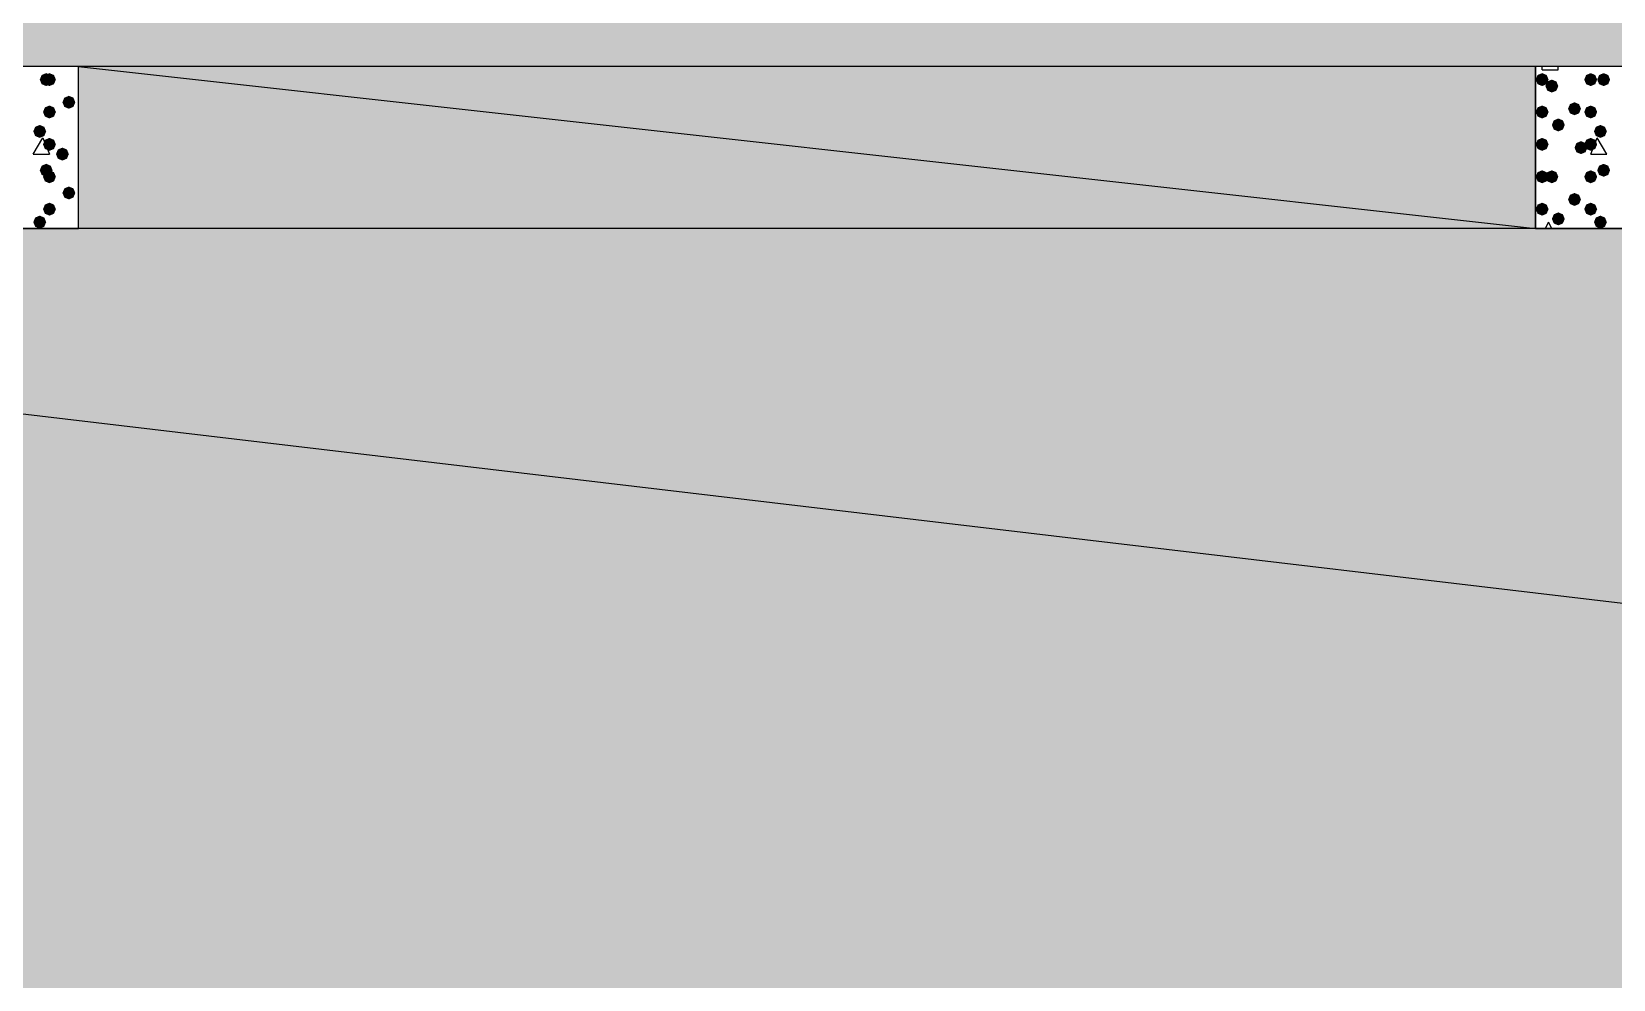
# Model space of a CAD drawing. Header units: millimetres. Extents: x 0 to 420, y 0 to 297.
# Drawn here: x 238.7 to 259.38, y 194.83 to 207.21 of the extents above; entities that cross this region are included whole.
import ezdxf

# ---------------------------------------------------------------- set-up
doc = ezdxf.new("R2010")
doc.units = ezdxf.units.MM
doc.layers.get('0').update_dxf_attribs({"linetype": 'CONTINUOUS'})

msp = doc.modelspace()

# ---------------------------------------------------------------- hatches: boundary and pattern name
at = {"true_color": 0x000008}
h = msp.add_hatch(color=0, dxfattribs=at)
h.paths.add_polyline_path([(379.518333, 225.806), (33.401, 225.806), (379.518333, 206.756)], flags=0)
h.paths.add_polyline_path([(33.401, 225.806), (379.518333, 206.756), (33.401, 206.756)], flags=0)
at = {"true_color": 0x000007}
for points in [[(238.971667, 206.586667), (238.946796, 206.526871), (238.887, 206.502), (238.827204, 206.526871), (238.802333, 206.586667), (238.827204, 206.646462), (238.887, 206.671333), (238.946796, 206.646463)], [(239.014, 206.586667), (238.989129, 206.526871), (238.929333, 206.502), (238.869538, 206.526871), (238.844667, 206.586667), (238.869537, 206.646462), (238.929333, 206.671333), (238.989129, 206.646463)], [(258.529667, 206.586667), (258.504796, 206.526871), (258.445, 206.502), (258.385204, 206.526871), (258.360333, 206.586667), (258.385204, 206.646462), (258.445, 206.671333), (258.504796, 206.646463)], [(259.164667, 206.586667), (259.139796, 206.526871), (259.08, 206.502), (259.020204, 206.526871), (258.995333, 206.586667), (259.020204, 206.646462), (259.08, 206.671333), (259.139796, 206.646463)], [(259.334, 206.586667), (259.309129, 206.526871), (259.249333, 206.502), (259.189538, 206.526871), (259.164667, 206.586667), (259.189537, 206.646462), (259.249333, 206.671333), (259.309129, 206.646463)], [(258.656667, 206.502), (258.631796, 206.442204), (258.572, 206.417333), (258.512204, 206.442204), (258.487333, 206.502), (258.512204, 206.561796), (258.572, 206.586667), (258.631796, 206.561796)], [(239.014, 206.163333), (238.989129, 206.103537), (238.929333, 206.078667), (238.869538, 206.103537), (238.844667, 206.163333), (238.869537, 206.223129), (238.929333, 206.248), (238.989129, 206.223129)], [(239.268, 206.290333), (239.243129, 206.230537), (239.183333, 206.205667), (239.123538, 206.230537), (239.098667, 206.290333), (239.123537, 206.350129), (239.183333, 206.375), (239.243129, 206.350129)], [(258.529667, 206.163333), (258.504796, 206.103537), (258.445, 206.078667), (258.385204, 206.103537), (258.360333, 206.163333), (258.385204, 206.223129), (258.445, 206.248), (258.504796, 206.223129)], [(258.953, 206.205667), (258.928129, 206.145871), (258.868333, 206.121), (258.808538, 206.145871), (258.783667, 206.205667), (258.808537, 206.265462), (258.868333, 206.290333), (258.928129, 206.265463)], [(259.164667, 206.163333), (259.139796, 206.103537), (259.08, 206.078667), (259.020204, 206.103537), (258.995333, 206.163333), (259.020204, 206.223129), (259.08, 206.248), (259.139796, 206.223129)], [(238.887, 205.909333), (238.862129, 205.849538), (238.802333, 205.824667), (238.742538, 205.849538), (238.717667, 205.909333), (238.742537, 205.969129), (238.802333, 205.994), (238.862129, 205.969129)], [(258.741333, 205.994), (258.716462, 205.934204), (258.656667, 205.909333), (258.596871, 205.934204), (258.572, 205.994), (258.596871, 206.053796), (258.656667, 206.078667), (258.716462, 206.053796)], [(259.291667, 205.909333), (259.266796, 205.849538), (259.207, 205.824667), (259.147204, 205.849538), (259.122333, 205.909333), (259.147204, 205.969129), (259.207, 205.994), (259.266796, 205.969129)], [(239.014, 205.74), (238.989129, 205.680204), (238.929333, 205.655333), (238.869538, 205.680204), (238.844667, 205.74), (238.869537, 205.799796), (238.929333, 205.824667), (238.989129, 205.799796)], [(258.529667, 205.74), (258.504796, 205.680204), (258.445, 205.655333), (258.385204, 205.680204), (258.360333, 205.74), (258.385204, 205.799796), (258.445, 205.824667), (258.504796, 205.799796)], [(259.037667, 205.697667), (259.012796, 205.637871), (258.953, 205.613), (258.893204, 205.637871), (258.868333, 205.697667), (258.893204, 205.757462), (258.953, 205.782333), (259.012796, 205.757463)], [(259.164667, 205.74), (259.139796, 205.680204), (259.08, 205.655333), (259.020204, 205.680204), (258.995333, 205.74), (259.020204, 205.799796), (259.08, 205.824667), (259.139796, 205.799796)], [(239.183333, 205.613), (239.158462, 205.553204), (239.098667, 205.528333), (239.038871, 205.553204), (239.014, 205.613), (239.038871, 205.672796), (239.098667, 205.697667), (239.158462, 205.672796)], [(238.971667, 205.401333), (238.946796, 205.341537), (238.887, 205.316667), (238.827204, 205.341537), (238.802333, 205.401333), (238.827204, 205.461129), (238.887, 205.486), (238.946796, 205.461129)], [(239.014, 205.316667), (238.989129, 205.256871), (238.929333, 205.232), (238.869538, 205.256871), (238.844667, 205.316667), (238.869537, 205.376462), (238.929333, 205.401333), (238.989129, 205.376463)], [(258.529667, 205.316667), (258.504796, 205.256871), (258.445, 205.232), (258.385204, 205.256871), (258.360333, 205.316667), (258.385204, 205.376462), (258.445, 205.401333), (258.504796, 205.376463)], [(258.656667, 205.316667), (258.631796, 205.256871), (258.572, 205.232), (258.512204, 205.256871), (258.487333, 205.316667), (258.512204, 205.376462), (258.572, 205.401333), (258.631796, 205.376463)], [(259.164667, 205.316667), (259.139796, 205.256871), (259.08, 205.232), (259.020204, 205.256871), (258.995333, 205.316667), (259.020204, 205.376462), (259.08, 205.401333), (259.139796, 205.376463)], [(259.334, 205.401333), (259.309129, 205.341537), (259.249333, 205.316667), (259.189538, 205.341537), (259.164667, 205.401333), (259.189537, 205.461129), (259.249333, 205.486), (259.309129, 205.461129)], [(239.268, 205.105), (239.243129, 205.045204), (239.183333, 205.020333), (239.123538, 205.045204), (239.098667, 205.105), (239.123537, 205.164796), (239.183333, 205.189667), (239.243129, 205.164796)], [(239.014, 204.893333), (238.989129, 204.833537), (238.929333, 204.808667), (238.869538, 204.833537), (238.844667, 204.893333), (238.869537, 204.953129), (238.929333, 204.978), (238.989129, 204.953129)], [(258.529667, 204.893333), (258.504796, 204.833537), (258.445, 204.808667), (258.385204, 204.833537), (258.360333, 204.893333), (258.385204, 204.953129), (258.445, 204.978), (258.504796, 204.953129)], [(258.953, 205.020333), (258.928129, 204.960537), (258.868333, 204.935667), (258.808538, 204.960537), (258.783667, 205.020333), (258.808537, 205.080129), (258.868333, 205.105), (258.928129, 205.080129)], [(259.164667, 204.893333), (259.139796, 204.833537), (259.08, 204.808667), (259.020204, 204.833537), (258.995333, 204.893333), (259.020204, 204.953129), (259.08, 204.978), (259.139796, 204.953129)], [(238.887, 204.724), (238.862129, 204.664204), (238.802333, 204.639333), (238.742538, 204.664204), (238.717667, 204.724), (238.742537, 204.783796), (238.802333, 204.808667), (238.862129, 204.783796)], [(258.741333, 204.766333), (258.716462, 204.706537), (258.656667, 204.681667), (258.596871, 204.706537), (258.572, 204.766333), (258.596871, 204.826129), (258.656667, 204.851), (258.716462, 204.826129)], [(259.291667, 204.724), (259.266796, 204.664204), (259.207, 204.639333), (259.147204, 204.664204), (259.122333, 204.724), (259.147204, 204.783796), (259.207, 204.808667), (259.266796, 204.783796)]]:
    msp.add_hatch(color=0, dxfattribs=at).paths.add_polyline_path(points, flags=0)
at = {"true_color": 0x000008}
h = msp.add_hatch(color=0, dxfattribs=at)
h.paths.add_polyline_path([(258.360333, 206.756), (239.310333, 206.756), (258.360333, 204.639333)], flags=0)
h.paths.add_polyline_path([(239.310333, 206.756), (258.360333, 204.639333), (239.310333, 204.639333)], flags=0)
h = msp.add_hatch(color=0, dxfattribs=at)
h.paths.add_polyline_path([(379.518333, 204.639333), (218.101333, 204.639333), (379.518333, 185.547)], flags=0)
h.paths.add_polyline_path([(218.101333, 204.639333), (379.518333, 185.547), (218.101333, 185.547)], flags=0)

# ---------------------------------------------------------------- linework, layer by layer
at = {"color": 0, "true_color": 0x000008}
for points in [[(33.401, 225.806), (379.518333, 206.756), (33.401, 206.756)], [(258.360333, 206.756), (239.310333, 206.756), (258.360333, 204.639333)], [(239.310333, 206.756), (258.360333, 204.639333), (239.310333, 204.639333)], [(379.518333, 204.639333), (218.101333, 204.639333), (379.518333, 185.547)], [(218.101333, 204.639333), (379.518333, 185.547), (218.101333, 185.547)]]:
    msp.add_lwpolyline(points, close=True, dxfattribs=at)
at = {"color": 0, "true_color": 0x000007}
for points in [[(237.193667, 206.756), (237.193667, 204.639333), (239.310333, 204.639333), (239.310333, 206.756)], [(258.360333, 206.756), (258.360333, 204.639333), (260.477, 204.639333), (260.477, 206.756)]]:
    msp.add_lwpolyline(points, close=True, dxfattribs=at)
for points in [[(258.445, 206.713667), (258.445, 206.756)], [(258.445, 206.713667), (258.656667, 206.713667)], [(258.656667, 206.713667), (258.656667, 206.756)], [(238.717667, 205.613), (238.844667, 205.824667), (238.929333, 205.613)], [(259.08, 205.613), (259.164667, 205.824667)], [(259.291667, 205.613), (259.164667, 205.824667)], [(238.717667, 205.613), (238.929333, 205.613)], [(259.08, 205.613), (259.291667, 205.613)], [(258.487333, 204.639333), (258.529667, 204.724)], [(258.572, 204.639333), (258.529667, 204.724)]]:
    msp.add_lwpolyline(points, dxfattribs=at)

doc.saveas('drawing.dxf')
